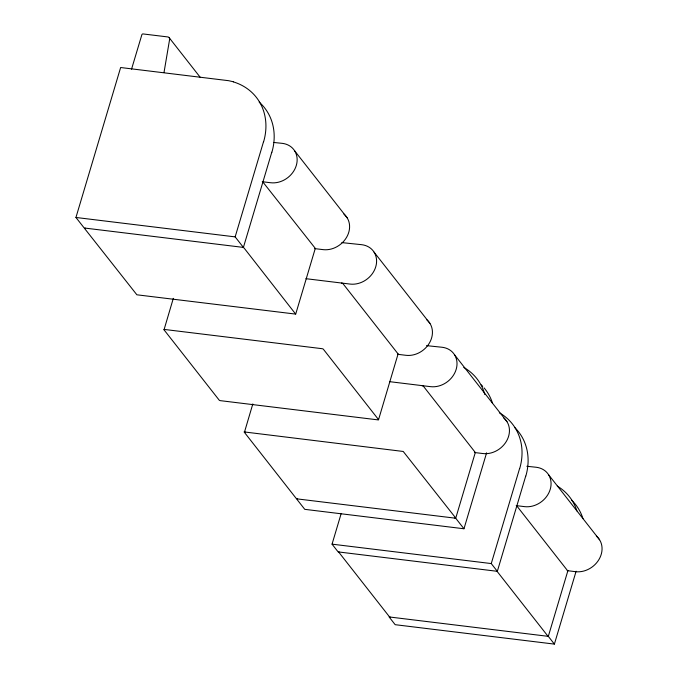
<?xml version="1.0" encoding="UTF-8"?>
<svg xmlns="http://www.w3.org/2000/svg" width="678" height="678" viewBox="0 0 678 678"><rect width="100%" height="100%" fill="white"/><g stroke="black" fill="none" stroke-linecap="round" stroke-linejoin="round"><path stroke-width="1.02" d="M164.008 72.529L169.661 39.087A3 2.526 -38.1 0 0 168.102 36.976L142.872 33.917A1.288 1.085 -38.1 0 0 141.914 34.561L131.532 69.215M297.566 498.94L296.15 498.364L244.411 432.361L252.818 403.935M85.258 228.122L84.547 228.444L136.871 294.794L295.667 314.1L243.961 247.885L242.546 247.309M295.718 314.05L315.295 248.368L262.75 181.857M271.776 152.253L243.41 247.411L84.199 227.994L75.944 217.469L120.642 67.52L228.664 80.699L233.401 81.784M163.974 329.711A1.322 0.458 16.6 0 1 164.483 329.457L322.245 348.704A1.322 0.458 16.6 0 1 323.296 349.145L378.561 419.64A1.322 0.458 16.6 0 1 378.053 419.885L220.291 400.647A1.322 0.458 16.6 0 1 219.24 400.206L164.017 329.813L173.322 298.345M243.41 247.411L235.156 236.885L263.522 141.719M525.696 476.151L497.33 571.317L338.119 551.9L332.05 544.154L341.11 513.763M378.544 419.707L398.088 353.924L342.856 283.523A1.322 0.458 16.6 0 0 341.805 283.09L341.551 283.031M486.601 452.836L463.972 528.764L455.718 518.229L475.329 452.429M497.33 571.317L491.262 563.571L519.628 468.413M576.122 571.207L554.392 644.1L548.316 636.354L567.935 570.554M244.394 432.2L245.122 432.039M474.414 452.514L475.151 452.285L423.377 386.189L421.97 385.613M454.853 518.128L455.565 517.806L403.232 451.463L244.055 431.911M273.98 142.49L282.37 143.363A21.899 18.442 -38.1 0 1 296.303 165.466A21.899 18.442 -38.1 0 1 270.632 182.738L262.284 181.721M341.882 242.614L361.815 244.707A21.899 18.442 -38.1 0 1 375.748 266.801A21.899 18.442 -38.1 0 1 350.077 284.074L305.897 278.683M426.496 345.636L442.234 347.28A21.899 18.442 -38.1 0 1 456.167 369.383A21.899 18.442 -38.1 0 1 430.496 386.655L389.46 381.646M526.848 466.278L536.29 467.269A21.899 18.442 -38.1 0 1 550.222 489.372A21.899 18.442 -38.1 0 1 524.552 506.635L516.212 505.619A1.424 0.492 16.6 0 1 516.67 505.754L567.52 570.613A1.424 0.492 16.6 0 1 567.24 570.647L575.546 571.681A21.899 18.442 -38.1 0 0 599.021 559.418A21.899 18.442 -38.1 0 0 596.394 536.154M75.944 217.469L235.156 236.885M314.736 248.614L323.075 249.631A21.899 18.442 -38.1 0 0 346.56 237.376A21.899 18.442 -38.1 0 0 343.932 214.112M474.592 452.531L482.939 453.548A21.899 18.442 -38.1 0 0 506.415 441.293A21.899 18.442 -38.1 0 0 503.788 418.029M455.718 518.229L296.498 498.813L304.761 509.339L463.972 528.764M332.05 544.154L491.262 563.571M548.316 636.354L389.104 616.938L395.172 624.684L554.392 644.1M294.65 150.838L347.102 217.74M374.095 252.182L429.945 323.414M454.514 354.755L506.958 421.657M548.578 474.744L599.564 539.781M169.229 37.773L200.307 77.419M547.46 636.252A1.424 0.492 16.6 0 0 547.96 636.227L497.11 571.376A1.424 0.492 16.6 0 0 496.465 571.215M390.172 617.065A1.424 0.492 16.6 0 1 389.528 616.904L338.678 552.045A1.424 0.492 16.6 0 1 339.178 552.028M499.33 412.783A61.461 51.765 -38.1 0 1 519.738 468.422M514.61 427.42A61.461 51.765 -38.1 0 1 525.806 476.168M557.299 486.101A61.461 51.765 -38.1 0 1 576.893 510.907M571.664 500.203A61.461 51.765 -38.1 0 1 582.97 518.645M463.777 367.434A61.461 51.765 -38.1 0 1 484.812 394.545M484.084 387.892A61.461 51.765 -38.1 0 1 492.55 403.308M481.244 384.867A61.461 51.765 -38.1 0 1 482.702 386.341M426.776 319.787A21.899 18.442 -38.1 0 1 429.403 343.051A21.899 18.442 -38.1 0 1 405.919 355.306L397.579 354.289A1.322 0.458 16.6 0 0 398.122 354.026M233.351 81.885A61.461 51.765 -38.1 0 1 263.632 141.736M259.166 102.098A61.461 51.765 -38.1 0 1 271.886 152.262"/></g></svg>
